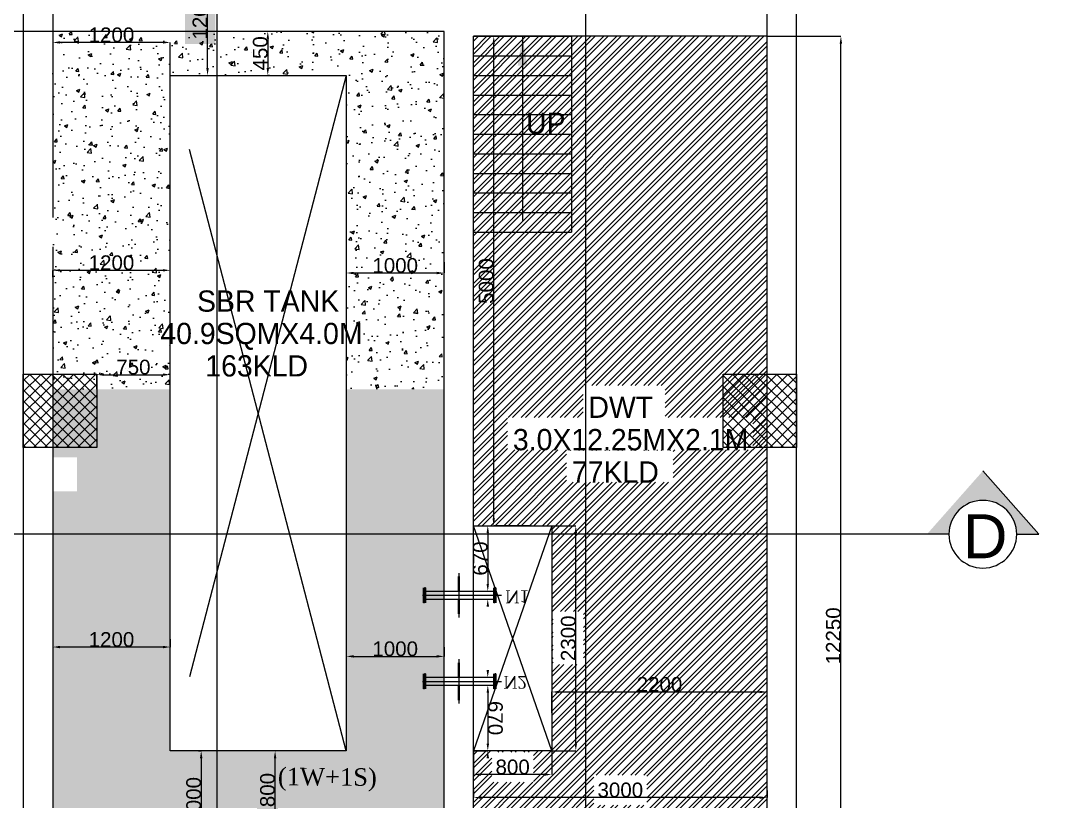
# Model space of a CAD drawing. Header units: millimetres. Extents: x -586673698 to -573385747, y -389867798 to -389752240.
# Drawn here: x -586668303 to -586657584, y -389773343 to -389765375 of the extents above; entities that cross this region are included whole.
import ezdxf

# ---------------------------------------------------------------- set-up
doc = ezdxf.new("R2010")
doc.units = ezdxf.units.MM
doc.header["$LTSCALE"] = 100
doc.linetypes.add('DASHED', pattern=[19.05, 12.7, -6.35])
doc.linetypes.add('HIDDEN2', pattern=[0.1875, 0.125, -0.0625])
for name, color, linetype in [('0-text', 241, 'Continuous'), ('AH_colums', 3, 'Continuous'), ('DT-PL-SHAFT', 230, 'Continuous'), ('DT-PL-Text', 181, 'Continuous'), ('PLATFORM', 230, 'Continuous'), ('PS_DIM', 9, 'Continuous'), ('STP', 171, 'Continuous')]:
    doc.layers.add(name, color=color, linetype=linetype)
for name, color, linetype, lineweight in [('A-CUT OUT', 251, 'HIDDEN2', 15), ('columns11', 1, 'Continuous', 20), ('PL-DOMESTIC WATER TANK', 171, 'Continuous', 0)]:
    doc.layers.add(name, color=color, linetype=linetype, lineweight=lineweight)
doc.styles.add('3', font='times.ttf')
doc.styles.add('Arial', font='arial.ttf')
doc.styles.add('ROMANTIC', font='romantic.ttf')
doc.styles.add('VP-A', font='arial.ttf')
doc.dimstyles.new('V Mts', dxfattribs={"dimtxt": 150, "dimasz": 75, "dimexe": 0.1, "dimexo": 0, "dimgap": 0.01, "dimtad": 1, "dimdec": 0, "dimzin": 3, "dimdsep": 46, "dimtxsty": 'Arial', "dimsah": 1, "dimcen": 0.09375, "dimdle": 0.01, "dimclrd": 8, "dimclre": 8, "dimclrt": 256, "dimadec": 0, "dimazin": 0, "dimtfac": 0.7, "dimtdec": 3, "dimtofl": 0, "dimtmove": 2, "dimatfit": 3, "dimfxl": 0, "dimfrac": 1, "dimtolj": 1, "dimtzin": 0, "dimarcsym": 0})
pattern_1 = [(50, (-585601457.7, -389666391.28), (358.63009, -31.37607), [37.5, -412.5]), (355, (-585601457.7, -389666391.28), (-69.37567, 376.09607), [30, -330]), (100.451444, (-585601427.82, -389666393.9), (289.25442, 344.72), [31.8701, -350.57106]), (46.1842, (-585601457.7, -389666291.3), (533.62067, -82.75964), [56.25, -618.75]), (96.635635, (-585601413.24, -389666298.2), (467.33097, 487.0593), [47.80517, -525.85688]), (351.184164, (-585601457.7, -389666291.3), (467.33097, 487.0593), [45, -495]), (21, (-585601407.7, -389666316.28), (298.45353, -201.309445), [37.5, -412.5]), (326, (-585601407.7, -389666316.28), (121.65767, 362.57502), [30, -330]), (71.451445, (-585601382.84, -389666333.05), (420.11119, 161.26558), [31.8701, -350.57106]), (37.5, (-585601457.71, -389666391.28), (6.079928, 166.446927), [0, -326, 0, -335, 0, -331.25]), (7.5, (-585601457.71, -389666391.28), (131.53477, 197.205856), [0, -191, 0, -318.5, 0, -126.25]), (327.5, (-585601569.21, -389666391.28), (266.911218, -11.277436), [0, -125, 0, -390, 0, -517.5]), (317.5, (-585601619.2, -389666391.28), (291.593085, 50.05249), [0, -162.5, 0, -259, 0, -367.5])]

# ---------------------------------------------------------------- blocks, each defined once
blk = doc.blocks.new('SECT LINE')
at = {"layer": 'STP', "lineweight": 0}
blk.add_hatch(color=7, dxfattribs=at).paths.add_polyline_path([(571, 0), (346, 0, 1), (-346, 0), (-572, 0), (0, 646)])
at = {"layer": 'STP', "color": 7, "lineweight": 0}
for p, q in [((-572, 0), (0, 646)), ((-346, 0), (-572, 0)), ((-346, 0), (-572, 0)), ((346, 0), (1202, 0))]:
    blk.add_line(p, q, dxfattribs=at)
blk.add_circle((0, 0), 346, dxfattribs=at)
blk.add_circle((0, 0), 346, dxfattribs=at)
blk = doc.blocks.new('*D836')
at = {"layer": 'Defpoints', "color": 0, "ltscale": 5, "transparency": 16777216}
for p in [(-586663679, -389773235, 3), (-586660679, -389773235, 3), (-586663679, -389773308)]:
    blk.add_point(p, dxfattribs=at)
at = {"layer": 'DT-PL-SHAFT', "color": 8, "lineweight": -2, "ltscale": 5, "transparency": 16777216}
for p, q in [((-586663679, -389773235), (-586663679, -389773308)), ((-586660679, -389773235), (-586660679, -389773308)), ((-586660754, -389773308), (-586663604, -389773308))]:
    blk.add_line(p, q, dxfattribs=at)
at = {"layer": 'DT-PL-SHAFT', "color": 8, "ltscale": 5, "transparency": 16777216}
for points in [[(-586663604, -389773296), (-586663604, -389773321), (-586663679, -389773308)], [(-586660754, -389773296), (-586660754, -389773321), (-586660679, -389773308)]]:
    blk.add_solid(points, dxfattribs=at)
at = {"layer": 'DT-PL-SHAFT', "lineweight": 13, "ltscale": 5, "transparency": 16777216, "insert": (-586662179, -389773231), "char_height": 150, "attachment_point": 5, "rotation": 0, "style": 'Arial'}
blk.add_mtext('\\A1;3000', dxfattribs=at)
blk = doc.blocks.new('*D837')
at = {"layer": 'Defpoints', "color": 0, "ltscale": 5, "transparency": 16777216}
for p in [(-586660679, -389765531, 3), (-586659925, -389765531), (-586660679, -389777781, -6)]:
    blk.add_point(p, dxfattribs=at)
at = {"layer": 'DT-PL-SHAFT', "color": 8, "lineweight": -2, "ltscale": 5, "transparency": 16777216}
for p, q in [((-586660679, -389765531), (-586659925, -389765531)), ((-586659925, -389777706), (-586659925, -389765606)), ((-586660679, -389777781), (-586659925, -389777781))]:
    blk.add_line(p, q, dxfattribs=at)
at = {"layer": 'DT-PL-SHAFT', "color": 8, "ltscale": 5, "transparency": 16777216}
for points in [[(-586659938, -389765606), (-586659913, -389765606), (-586659925, -389765531)], [(-586659938, -389777706), (-586659913, -389777706), (-586659925, -389777781)]]:
    blk.add_solid(points, dxfattribs=at)
at = {"layer": 'DT-PL-SHAFT', "lineweight": 13, "ltscale": 5, "transparency": 16777216, "insert": (-586660002, -389771656), "char_height": 150, "attachment_point": 5, "rotation": 90, "style": 'Arial'}
blk.add_mtext('\\A1;12250', dxfattribs=at)
blk = doc.blocks.new('*D838')
at = {"layer": 'Defpoints', "color": 0, "ltscale": 5, "transparency": 16777216}
for p in [(-586668694, -389765481), (-586667978, -389765481, -6), (-586667978, -389773831, -6)]:
    blk.add_point(p, dxfattribs=at)
at = {"layer": 'DT-PL-SHAFT', "color": 8, "lineweight": -2, "ltscale": 5, "transparency": 16777216}
for p, q in [((-586667978, -389765481), (-586668694, -389765481)), ((-586668694, -389773756), (-586668694, -389765556)), ((-586667978, -389773831), (-586668694, -389773831))]:
    blk.add_line(p, q, dxfattribs=at)
at = {"layer": 'DT-PL-SHAFT', "color": 8, "ltscale": 5, "transparency": 16777216}
for points in [[(-586668706, -389765556), (-586668681, -389765556), (-586668694, -389765481)], [(-586668706, -389773756), (-586668681, -389773756), (-586668694, -389773831)]]:
    blk.add_solid(points, dxfattribs=at)
at = {"layer": 'DT-PL-SHAFT', "lineweight": 13, "ltscale": 5, "transparency": 16777216, "insert": (-586668770, -389769656), "char_height": 150, "attachment_point": 5, "rotation": 90, "style": 'Arial'}
blk.add_mtext('\\A1;8350', dxfattribs=at)
blk = doc.blocks.new('*D850')
at = {"layer": 'Defpoints', "color": 0, "ltscale": 5, "transparency": 16777216}
for p in [(-586669120, -389761481), (-586667978, -389761481, 3), (-586667978, -389793031, 3)]:
    blk.add_point(p, dxfattribs=at)
at = {"layer": 'DT-PL-SHAFT', "color": 8, "lineweight": -2, "ltscale": 5, "transparency": 16777216}
for p, q in [((-586667978, -389761481), (-586669120, -389761481)), ((-586669120, -389792956), (-586669120, -389761556)), ((-586667978, -389793031), (-586669120, -389793031))]:
    blk.add_line(p, q, dxfattribs=at)
at = {"layer": 'DT-PL-SHAFT', "color": 8, "ltscale": 5, "transparency": 16777216}
for points in [[(-586669132, -389761556), (-586669107, -389761556), (-586669120, -389761481)], [(-586669132, -389792956), (-586669107, -389792956), (-586669120, -389793031)]]:
    blk.add_solid(points, dxfattribs=at)
at = {"layer": 'DT-PL-SHAFT', "lineweight": 13, "ltscale": 5, "transparency": 16777216, "insert": (-586669196, -389777256), "char_height": 150, "attachment_point": 5, "rotation": 90, "style": 'Arial'}
blk.add_mtext('\\A1;31551', dxfattribs=at)
blk = doc.blocks.new('*D851')
at = {"layer": 'Defpoints', "color": 0, "ltscale": 5, "transparency": 16777216}
for p in [(-586663679, -389772831), (-586662879, -389772831), (-586663679, -389773073)]:
    blk.add_point(p, dxfattribs=at)
at = {"layer": 'DT-PL-SHAFT', "color": 8, "lineweight": -2, "ltscale": 5, "transparency": 16777216}
for p, q in [((-586663679, -389772831), (-586663679, -389773073)), ((-586662879, -389772831), (-586662879, -389773073)), ((-586662954, -389773073), (-586663604, -389773073))]:
    blk.add_line(p, q, dxfattribs=at)
at = {"layer": 'DT-PL-SHAFT', "color": 8, "ltscale": 5, "transparency": 16777216}
for points in [[(-586663604, -389773060), (-586663604, -389773085), (-586663679, -389773073)], [(-586662954, -389773060), (-586662954, -389773085), (-586662879, -389773073)]]:
    blk.add_solid(points, dxfattribs=at)
at = {"layer": 'DT-PL-SHAFT', "lineweight": 13, "ltscale": 5, "transparency": 16777216, "insert": (-586663279, -389772996), "char_height": 150, "attachment_point": 5, "style": 'Arial'}
blk.add_mtext('\\A1;800', dxfattribs=at)
blk = doc.blocks.new('*D852')
at = {"layer": 'Defpoints', "color": 0, "ltscale": 5, "transparency": 16777216}
for p in [(-586662879, -389770531), (-586662634, -389770531), (-586662879, -389772831)]:
    blk.add_point(p, dxfattribs=at)
at = {"layer": 'DT-PL-SHAFT', "color": 8, "lineweight": -2, "ltscale": 5, "transparency": 16777216}
for p, q in [((-586662879, -389770531), (-586662634, -389770531)), ((-586662634, -389772756), (-586662634, -389770606)), ((-586662879, -389772831), (-586662634, -389772831))]:
    blk.add_line(p, q, dxfattribs=at)
at = {"layer": 'DT-PL-SHAFT', "color": 8, "ltscale": 5, "transparency": 16777216}
for points in [[(-586662646, -389770606), (-586662621, -389770606), (-586662634, -389770531)], [(-586662646, -389772756), (-586662621, -389772756), (-586662634, -389772831)]]:
    blk.add_solid(points, dxfattribs=at)
at = {"layer": 'DT-PL-SHAFT', "lineweight": 13, "ltscale": 5, "transparency": 16777216, "insert": (-586662710, -389771681), "char_height": 150, "attachment_point": 5, "rotation": 90, "style": 'Arial'}
blk.add_mtext('\\A1;2300', dxfattribs=at)
blk = doc.blocks.new('*D777')
at = {"layer": 'Defpoints', "color": 0, "ltscale": 5, "transparency": 16777216}
for p in [(-586666451, -389764731, 3), (-586666396, -389764731), (-586666451, -389765931)]:
    blk.add_point(p, dxfattribs=at)
at = {"layer": 'DT-PL-SHAFT', "color": 8, "lineweight": -2, "ltscale": 5, "transparency": 16777216}
for p, q in [((-586666451, -389764731), (-586666396, -389764731)), ((-586666396, -389765856), (-586666396, -389764806)), ((-586666451, -389765931), (-586666396, -389765931))]:
    blk.add_line(p, q, dxfattribs=at)
at = {"layer": 'DT-PL-SHAFT', "color": 8, "ltscale": 5, "transparency": 16777216}
for points in [[(-586666409, -389764806), (-586666384, -389764806), (-586666396, -389764731)], [(-586666409, -389765856), (-586666384, -389765856), (-586666396, -389765931)]]:
    blk.add_solid(points, dxfattribs=at)
at = {"layer": 'DT-PL-SHAFT', "lineweight": 13, "ltscale": 5, "transparency": 16777216, "insert": (-586666473, -389765331), "char_height": 150, "attachment_point": 5, "rotation": 90, "style": 'Arial'}
blk.add_mtext('\\A1;1201', dxfattribs=at)
blk = doc.blocks.new('*D778')
at = {"layer": 'Defpoints', "color": 0, "ltscale": 5, "transparency": 16777216}
for p in [(-586667978, -389767922), (-586667978, -389767993, 3), (-586666778, -389767993)]:
    blk.add_point(p, dxfattribs=at)
at = {"layer": 'DT-PL-SHAFT', "color": 8, "lineweight": -2, "ltscale": 5, "transparency": 16777216}
for p, q in [((-586667978, -389767993), (-586667978, -389767922)), ((-586666853, -389767922), (-586667903, -389767922)), ((-586666778, -389767993), (-586666778, -389767922))]:
    blk.add_line(p, q, dxfattribs=at)
at = {"layer": 'DT-PL-SHAFT', "color": 8, "ltscale": 5, "transparency": 16777216}
for points in [[(-586667903, -389767909), (-586667903, -389767934), (-586667978, -389767922)], [(-586666853, -389767909), (-586666853, -389767934), (-586666778, -389767922)]]:
    blk.add_solid(points, dxfattribs=at)
at = {"layer": 'DT-PL-SHAFT', "lineweight": 13, "ltscale": 5, "transparency": 16777216, "insert": (-586667378, -389767845), "char_height": 150, "attachment_point": 5, "style": 'Arial'}
blk.add_mtext('\\A1;1200', dxfattribs=at)
blk = doc.blocks.new('*D779')
at = {"layer": 'Defpoints', "color": 0, "ltscale": 5, "transparency": 16777216}
for p in [(-586667978, -389771691, 3), (-586666778, -389771691), (-586667978, -389771770)]:
    blk.add_point(p, dxfattribs=at)
at = {"layer": 'DT-PL-SHAFT', "color": 8, "lineweight": -2, "ltscale": 5, "transparency": 16777216}
for p, q in [((-586667978, -389771691), (-586667978, -389771770)), ((-586666778, -389771691), (-586666778, -389771770)), ((-586666853, -389771770), (-586667903, -389771770))]:
    blk.add_line(p, q, dxfattribs=at)
at = {"layer": 'DT-PL-SHAFT', "color": 8, "ltscale": 5, "transparency": 16777216}
for points in [[(-586667903, -389771758), (-586667903, -389771783), (-586667978, -389771770)], [(-586666853, -389771758), (-586666853, -389771783), (-586666778, -389771770)]]:
    blk.add_solid(points, dxfattribs=at)
at = {"layer": 'DT-PL-SHAFT', "lineweight": 13, "ltscale": 5, "transparency": 16777216, "insert": (-586667378, -389771694), "char_height": 150, "attachment_point": 5, "style": 'Arial'}
blk.add_mtext('\\A1;1200', dxfattribs=at)
blk = doc.blocks.new('*D780')
at = {"layer": 'Defpoints', "color": 0, "ltscale": 5, "transparency": 16777216}
for p in [(-586664979, -389771770), (-586663979, -389771770, 3), (-586663979, -389771866)]:
    blk.add_point(p, dxfattribs=at)
at = {"layer": 'DT-PL-SHAFT', "color": 8, "lineweight": -2, "ltscale": 5, "transparency": 16777216}
for p, q in [((-586664979, -389771770), (-586664979, -389771866)), ((-586664904, -389771866), (-586664054, -389771866)), ((-586663979, -389771770), (-586663979, -389771866))]:
    blk.add_line(p, q, dxfattribs=at)
at = {"layer": 'DT-PL-SHAFT', "color": 8, "ltscale": 5, "transparency": 16777216}
for points in [[(-586664904, -389771853), (-586664904, -389771878), (-586664979, -389771866)], [(-586664054, -389771853), (-586664054, -389771878), (-586663979, -389771866)]]:
    blk.add_solid(points, dxfattribs=at)
at = {"layer": 'DT-PL-SHAFT', "lineweight": 13, "ltscale": 5, "transparency": 16777216, "insert": (-586664479, -389771789), "char_height": 150, "attachment_point": 5, "style": 'Arial'}
blk.add_mtext('\\A1;1000', dxfattribs=at)
blk = doc.blocks.new('*D781')
at = {"layer": 'Defpoints', "color": 0, "ltscale": 5, "transparency": 16777216}
for p in [(-586664979, -389767838), (-586663979, -389767838, 3), (-586663979, -389767949)]:
    blk.add_point(p, dxfattribs=at)
at = {"layer": 'DT-PL-SHAFT', "color": 8, "lineweight": -2, "ltscale": 5, "transparency": 16777216}
for p, q in [((-586664979, -389767838), (-586664979, -389767949)), ((-586663979, -389767838), (-586663979, -389767949)), ((-586664904, -389767949), (-586664054, -389767949))]:
    blk.add_line(p, q, dxfattribs=at)
at = {"layer": 'DT-PL-SHAFT', "color": 8, "ltscale": 5, "transparency": 16777216}
for points in [[(-586664904, -389767937), (-586664904, -389767962), (-586664979, -389767949)], [(-586664054, -389767937), (-586664054, -389767962), (-586663979, -389767949)]]:
    blk.add_solid(points, dxfattribs=at)
at = {"layer": 'DT-PL-SHAFT', "lineweight": 13, "ltscale": 5, "transparency": 16777216, "insert": (-586664479, -389767873), "char_height": 150, "attachment_point": 5, "style": 'Arial'}
blk.add_mtext('\\A1;1000', dxfattribs=at)
blk = doc.blocks.new('*D783')
at = {"layer": 'Defpoints', "color": 0, "ltscale": 5, "transparency": 16777216}
for p in [(-586667978, -389765481, -15), (-586667978, -389765594), (-586666778, -389765931, -9)]:
    blk.add_point(p, dxfattribs=at)
at = {"layer": 'DT-PL-SHAFT', "color": 8, "lineweight": -2, "ltscale": 5, "transparency": 16777216}
for p, q in [((-586667978, -389765481), (-586667978, -389765594)), ((-586666853, -389765594), (-586667903, -389765594)), ((-586666778, -389765931), (-586666778, -389765593))]:
    blk.add_line(p, q, dxfattribs=at)
at = {"layer": 'DT-PL-SHAFT', "color": 8, "ltscale": 5, "transparency": 16777216}
for points in [[(-586667903, -389765581), (-586667903, -389765606), (-586667978, -389765594)], [(-586666853, -389765581), (-586666853, -389765606), (-586666778, -389765594)]]:
    blk.add_solid(points, dxfattribs=at)
at = {"layer": 'DT-PL-SHAFT', "lineweight": 13, "ltscale": 5, "transparency": 16777216, "insert": (-586667378, -389765517), "char_height": 150, "attachment_point": 5, "style": 'Arial'}
blk.add_mtext('\\A1;1200', dxfattribs=at)
blk = doc.blocks.new('*D785')
at = {"layer": 'Defpoints', "color": 0, "ltscale": 5, "transparency": 16777216}
for p in [(-586665762, -389765481, -15), (-586665781, -389765930), (-586665762, -389765930, -9)]:
    blk.add_point(p, dxfattribs=at)
at = {"layer": 'DT-PL-SHAFT', "color": 8, "lineweight": -2, "ltscale": 5, "transparency": 16777216}
for p, q in [((-586665762, -389765481), (-586665781, -389765481)), ((-586665781, -389765556), (-586665781, -389765855)), ((-586665762, -389765930), (-586665781, -389765930))]:
    blk.add_line(p, q, dxfattribs=at)
at = {"layer": 'DT-PL-SHAFT', "color": 8, "ltscale": 5, "transparency": 16777216}
for points in [[(-586665793, -389765556), (-586665768, -389765556), (-586665781, -389765481)], [(-586665793, -389765855), (-586665768, -389765855), (-586665781, -389765930)]]:
    blk.add_solid(points, dxfattribs=at)
at = {"layer": 'DT-PL-SHAFT', "lineweight": 13, "ltscale": 5, "transparency": 16777216, "insert": (-586665857, -389765705), "char_height": 150, "attachment_point": 5, "rotation": 90, "style": 'Arial'}
blk.add_mtext('\\A1;450', dxfattribs=at)
blk = doc.blocks.new('*D787')
at = {"layer": 'Defpoints', "color": 0, "ltscale": 5, "transparency": 16777216}
for p in [(-586666488, -389772831, -9), (-586666488, -389773831, -9), (-586666461, -389773831)]:
    blk.add_point(p, dxfattribs=at)
at = {"layer": 'DT-PL-SHAFT', "color": 8, "lineweight": -2, "ltscale": 5, "transparency": 16777216}
for p, q in [((-586666488, -389772831), (-586666461, -389772831)), ((-586666461, -389772906), (-586666461, -389773756)), ((-586666488, -389773831), (-586666461, -389773831))]:
    blk.add_line(p, q, dxfattribs=at)
at = {"layer": 'DT-PL-SHAFT', "color": 8, "ltscale": 5, "transparency": 16777216}
for points in [[(-586666474, -389772906), (-586666449, -389772906), (-586666461, -389772831)], [(-586666474, -389773756), (-586666449, -389773756), (-586666461, -389773831)]]:
    blk.add_solid(points, dxfattribs=at)
at = {"layer": 'DT-PL-SHAFT', "lineweight": 13, "ltscale": 5, "transparency": 16777216, "insert": (-586666538, -389773331), "char_height": 150, "attachment_point": 5, "rotation": 90, "style": 'Arial'}
blk.add_mtext('\\A1;1000', dxfattribs=at)
blk = doc.blocks.new('*D793')
at = {"layer": 'Defpoints', "color": 0, "ltscale": 5, "transparency": 16777216}
for p in [(-586663679, -389770531, -6), (-586663679, -389771201, -6), (-586663533, -389771201)]:
    blk.add_point(p, dxfattribs=at)
at = {"layer": 'DT-PL-SHAFT', "color": 8, "lineweight": -2, "ltscale": 5, "transparency": 16777216}
for p, q in [((-586663679, -389770531), (-586663533, -389770531)), ((-586663533, -389770606), (-586663533, -389771126)), ((-586663679, -389771201), (-586663533, -389771201))]:
    blk.add_line(p, q, dxfattribs=at)
at = {"layer": 'DT-PL-SHAFT', "color": 8, "ltscale": 5, "transparency": 16777216}
for points in [[(-586663546, -389770606), (-586663521, -389770606), (-586663533, -389770531)], [(-586663546, -389771126), (-586663521, -389771126), (-586663533, -389771201)]]:
    blk.add_solid(points, dxfattribs=at)
at = {"layer": 'DT-PL-SHAFT', "lineweight": 13, "ltscale": 5, "transparency": 16777216, "insert": (-586663610, -389770866), "char_height": 150, "attachment_point": 5, "rotation": 90, "style": 'Arial'}
blk.add_mtext('\\A1;670', dxfattribs=at)
blk = doc.blocks.new('*D794')
at = {"layer": 'Defpoints', "color": 0, "ltscale": 5, "transparency": 16777216}
for p in [(-586663472, -389765531), (-586663091, -389765531, -6), (-586663091, -389770531, -6)]:
    blk.add_point(p, dxfattribs=at)
at = {"layer": 'DT-PL-SHAFT', "color": 8, "lineweight": -2, "ltscale": 5, "transparency": 16777216}
for p, q in [((-586663091, -389765531), (-586663472, -389765531)), ((-586663472, -389770456), (-586663472, -389765606)), ((-586663091, -389770531), (-586663472, -389770531))]:
    blk.add_line(p, q, dxfattribs=at)
at = {"layer": 'DT-PL-SHAFT', "color": 8, "ltscale": 5, "transparency": 16777216}
for points in [[(-586663485, -389765606), (-586663460, -389765606), (-586663472, -389765531)], [(-586663485, -389770456), (-586663460, -389770456), (-586663472, -389770531)]]:
    blk.add_solid(points, dxfattribs=at)
at = {"layer": 'DT-PL-SHAFT', "lineweight": 13, "ltscale": 5, "transparency": 16777216, "insert": (-586663549, -389768031), "char_height": 150, "attachment_point": 5, "rotation": 90, "style": 'Arial'}
blk.add_mtext('\\A1;5000', dxfattribs=at)
blk = doc.blocks.new('*D795')
at = {"layer": 'Defpoints', "color": 0, "ltscale": 5, "transparency": 16777216}
for p in [(-586660679, -389772229), (-586662879, -389772443, -6), (-586660679, -389772443, -6)]:
    blk.add_point(p, dxfattribs=at)
at = {"layer": 'DT-PL-SHAFT', "color": 8, "lineweight": -2, "ltscale": 5, "transparency": 16777216}
for p, q in [((-586662879, -389772443), (-586662879, -389772229)), ((-586662804, -389772229), (-586660754, -389772229)), ((-586660679, -389772443), (-586660679, -389772229))]:
    blk.add_line(p, q, dxfattribs=at)
at = {"layer": 'DT-PL-SHAFT', "color": 8, "ltscale": 5, "transparency": 16777216}
for points in [[(-586662804, -389772217), (-586662804, -389772242), (-586662879, -389772229)], [(-586660754, -389772217), (-586660754, -389772242), (-586660679, -389772229)]]:
    blk.add_solid(points, dxfattribs=at)
at = {"layer": 'DT-PL-SHAFT', "lineweight": 13, "ltscale": 5, "transparency": 16777216, "insert": (-586661779, -389772153), "char_height": 150, "attachment_point": 5, "style": 'Arial'}
blk.add_mtext('\\A1;2200', dxfattribs=at)
blk = doc.blocks.new('*D796')
at = {"layer": 'Defpoints', "color": 0, "ltscale": 5, "transparency": 16777216}
for p in [(-586663679, -389772161, 13), (-586663679, -389772831, 7), (-586663533, -389772831)]:
    blk.add_point(p, dxfattribs=at)
at = {"layer": 'DT-PL-SHAFT', "color": 8, "lineweight": -2, "ltscale": 5, "transparency": 16777216}
for p, q in [((-586663679, -389772161), (-586663533, -389772161)), ((-586663533, -389772236), (-586663533, -389772756)), ((-586663679, -389772831), (-586663533, -389772831))]:
    blk.add_line(p, q, dxfattribs=at)
at = {"layer": 'DT-PL-SHAFT', "color": 8, "ltscale": 5, "transparency": 16777216}
for points in [[(-586663520, -389772236), (-586663545, -389772236), (-586663533, -389772161)], [(-586663520, -389772756), (-586663545, -389772756), (-586663533, -389772831)]]:
    blk.add_solid(points, dxfattribs=at)
at = {"layer": 'DT-PL-SHAFT', "lineweight": 13, "ltscale": 5, "transparency": 16777216, "insert": (-586663456, -389772496), "char_height": 150, "attachment_point": 5, "rotation": 270.0002, "style": 'Arial'}
blk.add_mtext('\\A1;670', dxfattribs=at)
blk = doc.blocks.new('*D731')
at = {"layer": 'Defpoints', "color": 0, "ltscale": 5, "transparency": 16777216}
for p in [(-895263, -65281, -6), (-895118, -65281), (-895263, -66081, -6)]:
    blk.add_point(p, dxfattribs=at)
at = {"layer": 'DT-PL-SHAFT', "color": 8, "lineweight": -2, "ltscale": 5, "transparency": 16777216}
for p, q in [((-895263, -65281), (-895117, -65281)), ((-895118, -66006), (-895118, -65356)), ((-895263, -66081), (-895117, -66081))]:
    blk.add_line(p, q, dxfattribs=at)
at = {"layer": 'DT-PL-SHAFT', "color": 8, "ltscale": 5, "transparency": 16777216}
for points in [[(-895130, -65356), (-895105, -65356), (-895118, -65281)], [(-895130, -66006), (-895105, -66006), (-895118, -66081)]]:
    blk.add_solid(points, dxfattribs=at)
at = {"layer": 'DT-PL-SHAFT', "ltscale": 5, "transparency": 16777216, "insert": (-895194, -65681), "char_height": 150, "attachment_point": 5, "rotation": 90, "style": 'Arial'}
blk.add_mtext('\\A1;800', dxfattribs=at)
blk = doc.blocks.new('*D736')
at = {"layer": 'Defpoints', "color": 0, "ltscale": 5, "transparency": 16777216}
for p in [(-895264, -63701, -12), (-895118, -63701), (-895264, -64531, -6)]:
    blk.add_point(p, dxfattribs=at)
at = {"layer": 'DT-PL-SHAFT', "color": 8, "lineweight": -2, "ltscale": 5, "transparency": 16777216}
for p, q in [((-895264, -63701), (-895117, -63701)), ((-895118, -64456), (-895118, -63776)), ((-895264, -64531), (-895117, -64531))]:
    blk.add_line(p, q, dxfattribs=at)
at = {"layer": 'DT-PL-SHAFT', "color": 8, "ltscale": 5, "transparency": 16777216}
for points in [[(-895130, -63776), (-895105, -63776), (-895118, -63701)], [(-895130, -64456), (-895105, -64456), (-895118, -64531)]]:
    blk.add_solid(points, dxfattribs=at)
at = {"layer": 'DT-PL-SHAFT', "ltscale": 5, "transparency": 16777216, "insert": (-895194, -64116), "char_height": 150, "attachment_point": 5, "rotation": 90, "style": 'Arial'}
blk.add_mtext('\\A1;830', dxfattribs=at)
blk = doc.blocks.new('*D797')
at = {"layer": 'Defpoints', "color": 0, "ltscale": 5, "transparency": 16777216}
for p in [(-586666778, -389768988), (-586667529, -389769137, 3), (-586666778, -389769137, 7)]:
    blk.add_point(p, dxfattribs=at)
at = {"layer": 'DT-PL-SHAFT', "color": 8, "lineweight": -2, "ltscale": 5, "transparency": 16777216}
for p, q in [((-586667529, -389769137), (-586667529, -389768988)), ((-586667454, -389768988), (-586666853, -389768988)), ((-586666778, -389769137), (-586666778, -389768988))]:
    blk.add_line(p, q, dxfattribs=at)
at = {"layer": 'DT-PL-SHAFT', "color": 8, "ltscale": 5, "transparency": 16777216}
for points in [[(-586667454, -389768975), (-586667454, -389769000), (-586667529, -389768988)], [(-586666853, -389768975), (-586666853, -389769000), (-586666778, -389768988)]]:
    blk.add_solid(points, dxfattribs=at)
at = {"layer": 'DT-PL-SHAFT', "lineweight": 13, "ltscale": 5, "transparency": 16777216, "insert": (-586667154, -389768911), "char_height": 150, "attachment_point": 5, "style": 'Arial'}
blk.add_mtext('\\A1;750', dxfattribs=at)
blk = doc.blocks.new('*D798')
at = {"layer": 'Defpoints', "color": 0, "ltscale": 5, "transparency": 16777216}
for p in [(-586665706, -389772831, 7), (-586665706, -389772831), (-586665706, -389773631, 1)]:
    blk.add_point(p, dxfattribs=at)
at = {"layer": 'DT-PL-SHAFT', "color": 8, "lineweight": -2, "ltscale": 5, "transparency": 16777216}
for p, q in [((-586665706, -389772831), (-586665706, -389772831)), ((-586665706, -389773556), (-586665706, -389772906)), ((-586665706, -389773631), (-586665706, -389773631))]:
    blk.add_line(p, q, dxfattribs=at)
at = {"layer": 'DT-PL-SHAFT', "color": 8, "ltscale": 5, "transparency": 16777216}
for points in [[(-586665719, -389772906), (-586665694, -389772906), (-586665706, -389772831)], [(-586665719, -389773556), (-586665694, -389773556), (-586665706, -389773631)]]:
    blk.add_solid(points, dxfattribs=at)
at = {"layer": 'DT-PL-SHAFT', "lineweight": 13, "ltscale": 5, "transparency": 16777216, "insert": (-586665783, -389773231), "char_height": 150, "attachment_point": 5, "rotation": 90, "style": 'Arial'}
blk.add_mtext('\\A1;800', dxfattribs=at)
blk = doc.blocks.new('DFFFF')
at = {"layer": 'AH_colums', "color": 1, "elevation": -2}
for points in [[(-1008099, -61246), (-1008849, -61246), (-1008849, -60496), (-1008099, -60496)], [(-1000949, -61246), (-1001699, -61246), (-1001699, -60496), (-1000949, -60496)]]:
    blk.add_lwpolyline(points, close=True, dxfattribs=at)
at = {"layer": 'columns11', "linetype": 'Continuous'}
for p, q in [((-1008849, -60565), (-1008780, -60496)), ((-1008849, -60677), (-1008668, -60496)), ((-1008849, -60789), (-1008556, -60496)), ((-1008849, -60901), (-1008443, -60496)), ((-1008849, -61014), (-1008331, -60496)), ((-1008849, -61126), (-1008219, -60496)), ((-1008849, -61238), (-1008107, -60496)), ((-1008148, -61246), (-1008849, -60546)), ((-1008099, -61184), (-1008786, -60496)), ((-1008099, -61072), (-1008674, -60496)), ((-1008099, -60959), (-1008562, -60496)), ((-1008099, -60847), (-1008449, -60496)), ((-1008099, -60735), (-1008337, -60496)), ((-1008099, -60623), (-1008225, -60496)), ((-1008099, -60510), (-1008113, -60496)), ((-1001699, -60599), (-1001596, -60496)), ((-1001699, -60711), (-1001483, -60496)), ((-1001699, -60824), (-1001371, -60496)), ((-1001699, -60936), (-1001259, -60496)), ((-1001699, -61048), (-1001147, -60496)), ((-1001699, -61160), (-1001034, -60496)), ((-1000964, -61246), (-1001699, -60512)), ((-1001672, -61246), (-1000949, -60523)), ((-1000949, -61149), (-1001602, -60496)), ((-1000949, -61037), (-1001490, -60496)), ((-1000949, -60925), (-1001378, -60496)), ((-1000949, -60813), (-1001265, -60496)), ((-1000949, -60700), (-1001153, -60496)), ((-1000949, -60588), (-1001041, -60496)), ((-1008261, -61246), (-1008849, -60658)), ((-1008744, -61246), (-1008099, -60600)), ((-1001077, -61246), (-1001699, -60624)), ((-1001560, -61246), (-1000949, -60635)), ((-1008373, -61246), (-1008849, -60771)), ((-1008632, -61246), (-1008099, -60713)), ((-1001189, -61246), (-1001699, -60736)), ((-1001448, -61246), (-1000949, -60747)), ((-1008520, -61246), (-1008099, -60825)), ((-1001301, -61246), (-1001699, -60849)), ((-1001335, -61246), (-1000949, -60859)), ((-1008485, -61246), (-1008849, -60883)), ((-1008408, -61246), (-1008099, -60937)), ((-1001413, -61246), (-1001699, -60961)), ((-1001223, -61246), (-1000949, -60972)), ((-1008597, -61246), (-1008849, -60995)), ((-1008295, -61246), (-1008099, -61049)), ((-1001526, -61246), (-1001699, -61073)), ((-1001111, -61246), (-1000949, -61084)), ((-1008710, -61246), (-1008849, -61107)), ((-1008183, -61246), (-1008099, -61162)), ((-1001638, -61246), (-1001699, -61185)), ((-1000998, -61246), (-1000949, -61196)), ((-1008822, -61246), (-1008849, -61220))]:
    blk.add_line(p, q, dxfattribs=at)
blk = doc.blocks.new('AFE')
at = {"layer": 'PS_DIM', "color": 30, "lineweight": 20, "true_color": 0xf8991e}
for p, q in [((-895418.1, -65050.6, -6), (-895408.1, -65050.6, -6)), ((-895418.1, -65050.6, -6), (-895418.1, -65200.8, -6)), ((-895413.1, -65467.1, -6), (-895413.1, -65014.4, -6)), ((-895408.1, -65050.6, -6), (-895408.1, -65200.8, -6)), ((-895418.1, -65280.8, -6), (-895418.1, -65430.9, -6)), ((-895408.1, -65280.8, -6), (-895408.1, -65430.9, -6)), ((-895418.1, -65430.9, -6), (-895408.1, -65430.9, -6)), ((-895413.1, -66347.1, -6), (-895413.1, -65894.4, -6)), ((-895418.1, -65930.6, -6), (-895408.1, -65930.6, -6)), ((-895418.1, -65930.6, -6), (-895418.1, -66080.8, -6)), ((-895408.1, -65930.6, -6), (-895408.1, -66080.8, -6)), ((-895418.1, -66160.8, -6), (-895418.1, -66310.9, -6)), ((-895408.1, -66160.8, -6), (-895408.1, -66310.9, -6)), ((-895418.1, -66310.9, -6), (-895408.1, -66310.9, -6))]:
    blk.add_line(p, q, dxfattribs=at)
at = {"layer": 'PS_DIM', "color": 8, "lineweight": 20}
for p, q in [((-895784.5, -65240.8, -6), (-894976.7, -65240.8, -6)), ((-895784.5, -66120.8, -6), (-894976.7, -66120.8, -6))]:
    blk.add_line(p, q, dxfattribs=at)
at = {"layer": 'PS_DIM', "color": 30, "lineweight": 20, "true_color": 0xf8991e, "elevation": -6}
for points in [[(-895754.4, -65317.4), (-895763.7, -65317.4), (-895763.7, -65164.2), (-895773, -65164.2), (-895773, -65317.4)], [(-895754.4, -65317.4), (-895754.4, -65164.2)], [(-895035.7, -65317.4), (-895045.1, -65317.4), (-895045.1, -65164.2), (-895054.4, -65164.2), (-895054.4, -65317.4)], [(-895035.7, -65317.4), (-895035.7, -65164.2)], [(-895754.4, -66197.4), (-895763.7, -66197.4), (-895763.7, -66044.2), (-895773, -66044.2), (-895773, -66197.4)], [(-895754.4, -66197.4), (-895754.4, -66044.2)], [(-895035.7, -66197.4), (-895045.1, -66197.4), (-895045.1, -66044.2), (-895054.4, -66044.2), (-895054.4, -66197.4)], [(-895035.7, -66197.4), (-895035.7, -66044.2)]]:
    blk.add_lwpolyline(points, dxfattribs=at)
for points in [[(-895754.4, -65280.8), (-895754.4, -65200.8), (-895054.4, -65200.8), (-895054.4, -65280.8)], [(-895754.4, -66160.8), (-895754.4, -66080.8), (-895054.4, -66080.8), (-895054.4, -66160.8)]]:
    blk.add_lwpolyline(points, close=True, dxfattribs=at)
at = {"layer": 'PS_DIM', "color": 30, "lineweight": 20, "true_color": 0xf8991e}
for centre, start, end in [((-895418.6, -65200.6, -6), 84.70078, 181.49163), ((-895408.4, -65200.6, -6), 358.50837, 86.98984), ((-895418.6, -65280.6, -6), 182.09469, 275.29922), ((-895408.4, -65280.6, -6), 273.01016, 357.90531), ((-895418.6, -66080.6, -6), 84.70078, 181.49163), ((-895408.4, -66080.6, -6), 358.50837, 86.98984), ((-895418.6, -66160.6, -6), 182.09469, 275.29922), ((-895408.4, -66160.6, -6), 273.01016, 357.90531)]:
    blk.add_arc(centre, 5.7, start, end, dxfattribs=at)
at = {"layer": 'DT-PL-Text', "color": 181, "lineweight": 20, "style": 'ROMANTIC'}
for s, p in [('N2', (-894958.5, -65297.5, 1.7)), ('N1', (-894938.9, -66170.8, 1.7))]:
    blk.add_text(s, height=131.18, rotation=359.98313, dxfattribs=at).set_placement(p)
at = {"layer": 'DT-PL-SHAFT', "color": 1, "ltscale": 5}
for p1, p2, distance, picture, middle in [((-895264.4, -64530.8, -6), (-895264.4, -63700.8, -12), -146.9, '*D736', (-895194.2, -64115.8)), ((-895263.1, -66080.8, -6), (-895263.1, -65280.8, -6), -145.6, '*D731', (-895194.1, -65680.8))]:
    dim = blk.add_aligned_dim(p1=p1, p2=p2, distance=distance, dimstyle='V Mts', dxfattribs=at)
    dim.commit()
    dim.dimension.update_dxf_attribs({"geometry": picture, "text_midpoint": middle})

msp = doc.modelspace()

# ---------------------------------------------------------------- hatches: boundary and pattern name
at = {"layer": 'DT-PL-SHAFT', "lineweight": 13, "ltscale": 5}
h = msp.add_hatch(dxfattribs=at)
h.set_pattern_fill('AR-CONC', color=8, scale=50)
h.set_pattern_definition(pattern_1)
h.paths.add_polyline_path([(-586662533, -389765180.6), (-586666298.3, -389765180.6), (-586666298.3, -389764730.6), (-586665328.6, -389764730.6), (-586665328.6, -389762731.6), (-586662533, -389762731.6)])
h.paths.add_polyline_path([(-586662828.6, -389762830.6), (-586662533, -389762830.6), (-586662533, -389762731.6), (-586665328.6, -389762731.6), (-586665328.6, -389761480.6), (-586662828.6, -389761480.6)])
h.paths.add_polyline_path([(-586660678.6, -389764730.9), (-586661128.6, -389764730.9), (-586661128.6, -389765180.6), (-586662533, -389765180.6), (-586662533, -389762830.6), (-586660678.6, -389762830.6)])
h.paths.add_polyline_path([(-586666298.3, -389765180.6), (-586667978.5, -389765180.6), (-586667978.5, -389764730.6), (-586666298.3, -389764730.6)])
h.paths.add_polyline_path([(-586663270.5, -389764542.5), (-586662729.4, -389764542.5), (-586662729.4, -389764851.6), (-586663270.5, -389764851.6)], flags=16)
h.paths.add_polyline_path([(-586665701.7, -389764747), (-586665701.7, -389765171.6), (-586666010.8, -389765171.6), (-586666010.8, -389764747)], flags=16)
h.paths.add_polyline_path([(-586664036.2, -389763200.1), (-586662786, -389763200.1), (-586662786, -389763530.7), (-586664036.2, -389763530.7)], flags=16)
h.paths.add_polyline_path([(-586664495.7, -389763530.1), (-586662149.4, -389763530.1), (-586662149.4, -389763861.7), (-586664495.7, -389763861.7)])
h.paths.add_polyline_path([(-586664979.4, -389763860.3), (-586661882.5, -389763860.3), (-586661882.5, -389764193.3), (-586664979.4, -389764193.3)])
h.paths.add_polyline_path([(-586662879.8, -389761703.7), (-586662879.8, -389762244.8), (-586663188.9, -389762244.8), (-586663188.9, -389761703.7)], flags=16)
h.paths.add_polyline_path([(-586664347.3, -389761971.6), (-586663806.1, -389761971.6), (-586663806.1, -389762280.7), (-586664347.3, -389762280.7)], flags=16)
h.paths.add_polyline_path([(-586661947.3, -389762634.1), (-586661406.1, -389762634.1), (-586661406.1, -389762943.2), (-586661947.3, -389762943.2)])
h.paths.add_polyline_path([(-586661087.5, -389763637), (-586661087.5, -389764178.2), (-586661396.6, -389764178.2), (-586661396.6, -389763637)], flags=16)
h.paths.add_polyline_path([(-586666317.1, -389765068.2), (-586666317.1, -389765609.4), (-586666626.2, -389765609.4), (-586666626.2, -389765068.2)])
h = msp.add_hatch(dxfattribs=at)
h.set_pattern_fill('AR-CONC', color=8, scale=50)
h.set_pattern_definition(pattern_1)
h.paths.add_polyline_path([(-586666778.5, -389769137.5), (-586667978.5, -389769137.5), (-586667978.5, -389765480.9), (-586667528.5, -389765480.9), (-586666298.3, -389765480.8), (-586666298.3, -389765930.3), (-586666778.7, -389765930.3), (-586666778.5, -389765931.3)])
h.paths.add_polyline_path([(-586663978.6, -389769137.5), (-586664978.6, -389769137.5), (-586664978.6, -389765930.3), (-586666298.3, -389765930.3), (-586666298.3, -389765480.6), (-586663978.6, -389765480.6)])
h.paths.add_polyline_path([(-586666317.1, -389765068.2), (-586666317.1, -389765609.4), (-586666626.2, -389765609.4), (-586666626.2, -389765068.2)], flags=9)
h.paths.add_polyline_path([(-586667655.4, -389767842.6), (-586667114.3, -389767842.6), (-586667114.3, -389768151.7), (-586667655.4, -389768151.7)], flags=24)
h.paths.add_polyline_path([(-586667365.8, -389765514.5), (-586666941.1, -389765514.5), (-586666941.1, -389765823.6), (-586667365.8, -389765823.6)], flags=24)
h.paths.add_polyline_path([(-586666948.5, -389768282.3), (-586664634.9, -389768282.3), (-586664634.9, -389768702.2), (-586666948.5, -389768702.2)], flags=9)
h.paths.add_polyline_path([(-586664755.6, -389767870.1), (-586664214.4, -389767870.1), (-586664214.4, -389768179.2), (-586664755.6, -389768179.2)], flags=24)
h.paths.add_polyline_path([(-586665701.7, -389765496.9), (-586665701.7, -389765921.5), (-586666010.8, -389765921.5), (-586666010.8, -389765496.9)], flags=24)
h.paths.add_polyline_path([(-586666559.1, -389768685.6), (-586664868.7, -389768685.6), (-586664868.7, -389769018.6), (-586666559.1, -389769018.6)], flags=9)
h = msp.add_hatch(dxfattribs=at)
h.set_pattern_fill('ANSI32', color=8, scale=250)
h.set_pattern_definition([(45, (-585770298.31, -389623766.23), (-66.291261, 66.291261), []), (45, (-585770254.12, -389623766.23), (-66.291261, 66.291261), [])])
h.paths.add_polyline_path([(-586662878.6, -389772831.3), (-586663678.6, -389772831.3), (-586663678.6, -389777781.1), (-586660678.6, -389777781.1), (-586660678.6, -389765531.3), (-586663678.6, -389765531.3), (-586663678.6, -389770531.3), (-586663678.6, -389770531.3), (-586662878.6, -389770531.3)])
h.paths.add_polyline_path([(-586662448.6, -389773387), (-586661907.4, -389773387), (-586661907.4, -389773077.9), (-586662448.6, -389773077.9)], flags=16)
h.paths.add_polyline_path([(-586663490.1, -389773151.8), (-586663065.5, -389773151.8), (-586663065.5, -389772842.7), (-586663490.1, -389772842.7)], flags=16)
h.paths.add_polyline_path([(-586662554.7, -389771950), (-586662554.7, -389771408.8), (-586662863.8, -389771408.8), (-586662863.8, -389771950)], flags=16)
h.paths.add_polyline_path([(-586662727.7, -389770085.7), (-586661639.7, -389770085.7), (-586661639.7, -389769760.7), (-586662727.7, -389769760.7)], flags=16)
h.paths.add_polyline_path([(-586663331.8, -389769756), (-586660825.3, -389769756), (-586660825.3, -389769424.4), (-586663331.8, -389769424.4)], flags=16)
h.paths.add_polyline_path([(-586662559.1, -389769424.6), (-586661720.5, -389769424.6), (-586661720.5, -389769098.9), (-586662559.1, -389769098.9)], flags=16)
h = msp.add_hatch(dxfattribs=at)
h.set_pattern_fill('AR-CONC', color=8, scale=50)
h.set_pattern_definition(pattern_1)
h.paths.add_polyline_path([(-586663978.6, -389775080.3), (-586665878.6, -389775080.3), (-586665878.6, -389773831.1), (-586666298.3, -389773831.1), (-586666298.3, -389772831.1), (-586664978.6, -389772831.1), (-586664978.6, -389769137.5), (-586663978.6, -389769137.5)])
h.paths.add_polyline_path([(-586666298.3, -389773831.1), (-586667978.5, -389773831.1), (-586667978.5, -389770181), (-586667728.5, -389770181), (-586667728.5, -389769831), (-586667978.5, -389769831), (-586667978.5, -389769137.5), (-586666778.5, -389769137.5), (-586666778.5, -389772831.1), (-586666298.3, -389772831.1)])
h.paths.add_polyline_path([(-586663978.6, -389777781.1), (-586665878.6, -389777781.1), (-586665878.6, -389775080.3), (-586663978.6, -389775080.3)])
h.paths.add_polyline_path([(-586664755.6, -389771786.6), (-586664214.4, -389771786.6), (-586664214.4, -389772095.7), (-586664755.6, -389772095.7)], flags=24)
h.paths.add_polyline_path([(-586667655.4, -389771691.1), (-586667114.3, -389771691.1), (-586667114.3, -389772000.3), (-586667655.4, -389772000.3)], flags=24)
h.paths.add_polyline_path([(-586668208.1, -389776188.6), (-586665701.5, -389776188.6), (-586665701.5, -389776520.2), (-586668208.1, -389776520.2)], flags=9)

# ---------------------------------------------------------------- linework, layer by layer
at = {"layer": 'DT-PL-SHAFT', "color": 8, "linetype": 'DASHED', "lineweight": 13, "ltscale": 50}
for p, q in [((-586666298.3, -389794357.8, -310), (-586666298.3, -389760185.5, -310)), ((-586662533, -389794357.8, -310), (-586662533, -389760185.5, -310))]:
    msp.add_line(p, q, dxfattribs=at)
at = {"layer": 'DT-PL-SHAFT', "color": 1, "lineweight": 13, "ltscale": 5}
for points, elevation in [([(-586667978.5, -389767680.8), (-586667978.5, -389793031.3), (-586660678.6, -389793031.3), (-586660678.6, -389761480.6), (-586667978.5, -389761480.6), (-586667978.5, -389767380.8)], -303.8), ([(-586663978.6, -389777781.1), (-586663978.6, -389765480.6)], -296.3), ([(-586663678.6, -389777781.1), (-586663678.6, -389765531.3)], -296.3)]:
    msp.add_lwpolyline(points, dxfattribs=dict(at, elevation=elevation))
at = {"layer": 'DT-PL-SHAFT', "color": 85, "lineweight": 13, "ltscale": 5, "true_color": 0x58ba48, "elevation": -299.3}
msp.add_lwpolyline([(-586664978.6, -389772831.1), (-586666778.5, -389772831.1), (-586666778.5, -389765930.3), (-586664978.6, -389765930.3)], close=True, dxfattribs=at)
at = {"layer": 'DT-PL-SHAFT', "color": 8, "linetype": 'DASHED', "lineweight": 13, "ltscale": 5}
for points, elevation in [([(-586664978.6, -389765930.3), (-586666778.5, -389772831.1)], -299.3), ([(-586664978.6, -389772831.1), (-586666778.5, -389765931.3)], -299.3), ([(-586662878.6, -389770531.3), (-586663678.6, -389772831.3)], -296.3), ([(-586662878.6, -389772831.3), (-586663678.6, -389770531.3)], -296.3)]:
    msp.add_lwpolyline(points, dxfattribs=dict(at, elevation=elevation))
at = {"layer": 'DT-PL-SHAFT', "color": 85, "lineweight": 13, "ltscale": 5, "true_color": 0x58ba48, "elevation": -296.3}
msp.add_lwpolyline([(-586663678.6, -389770531.3), (-586662878.6, -389770531.3), (-586662878.6, -389772831.3), (-586663678.6, -389772831.3)], dxfattribs=at)
at = {"layer": 'DT-PL-SHAFT', "color": 8, "linetype": 'DASHED', "lineweight": 13, "ltscale": 50, "elevation": -306.7}
msp.add_lwpolyline([(-586659676.5, -389770617.5), (-586669639.5, -389770617.5)], dxfattribs=at)
at = {"layer": 'PL-DOMESTIC WATER TANK', "lineweight": 13, "ltscale": 200, "elevation": -303.8}
msp.add_lwpolyline([(-586660378.6, -389761180.6), (-586668278.5, -389761180.6), (-586668278.5, -389793331.3), (-586660378.6, -389793331.3)], close=True, dxfattribs=at)
at = {"layer": 'PL-DOMESTIC WATER TANK', "color": 1, "lineweight": 13, "ltscale": 200, "flags": 128}
for points, elevation in [([(-586663978.6, -389765480.6), (-586667978.5, -389765480.6)], -305.5), ([(-586660678.6, -389765531.3), (-586663678.6, -389765531.3)], -296.3)]:
    msp.add_lwpolyline(points, dxfattribs=dict(at, elevation=elevation))
at = {"layer": 'PLATFORM', "color": 4, "lineweight": 13}
msp.add_line((-586662678.6, -389765531.3, -296.3), (-586662678.6, -389767531.3, -296.3), dxfattribs=at)
at = {"layer": 'PLATFORM', "color": 4, "lineweight": 13, "elevation": -296.3, "flags": 128}
for points in [[(-586663678.6, -389765531.3), (-586662678.6, -389765531.3)], [(-586663678.6, -389765731.3), (-586662678.6, -389765731.3)], [(-586663678.6, -389765931.3), (-586662678.6, -389765931.3)], [(-586663678.6, -389766131.3), (-586662678.6, -389766131.3)], [(-586663678.6, -389766331.3), (-586662678.6, -389766331.3)], [(-586663678.6, -389766531.3), (-586662678.6, -389766531.3)], [(-586663678.6, -389766731.3), (-586662678.6, -389766731.3)], [(-586663678.6, -389766931.3), (-586662678.6, -389766931.3)], [(-586663678.6, -389767131.3), (-586662678.6, -389767131.3)], [(-586663678.6, -389767331.3), (-586662678.6, -389767331.3)], [(-586663678.6, -389767531.3), (-586662678.6, -389767531.3)]]:
    msp.add_lwpolyline(points, dxfattribs=at)

# ---------------------------------------------------------------- block references
at = {"layer": 'DT-PL-SHAFT', "color": 1}
msp.add_blockref('DFFFF', (-585659429.9, -389708484.9, -303.8), dxfattribs=at)
at = {"layer": 'DT-PL-SHAFT', "color": 1, "lineweight": 13, "xscale": -1, "rotation": 180}
msp.add_blockref('AFE', (-585768415.5, -389837362.1, -284.2), dxfattribs=at)
at = {"layer": 'PLATFORM', "linetype": 'Continuous', "lineweight": 13, "xscale": -1}
msp.add_blockref('SECT LINE', (-586658475, -389770617.5, -306.7), dxfattribs=at)

# ---------------------------------------------------------------- texts
at = {"layer": '0-text', "color": 241, "lineweight": 13, "style": 'VP-A'}
msp.add_text('D', height=450, dxfattribs=at).set_placement((-586658677.5, -389770863.4, -306.7))
at = {"layer": 'A-CUT OUT', "color": 140, "lineweight": 13, "style": '3'}
msp.add_text('(1W+1S)', height=179.33, rotation=359.61278, dxfattribs=at).set_placement((-586665677.8, -389773181.7, -290.2))
at = {"layer": 'DT-PL-SHAFT', "color": 140, "lineweight": 13}
for s, height, p in [('UP', 217.15, (-586663142.7, -389766527.9, -296.3)), ('SBR TANK', 217.15, (-586666503.6, -389768344.6, -299)), ('40.9SQMX4.0M', 217.152, (-586666878.5, -389768675.5, -299)), ('163KLD', 217.15, (-586666419.1, -389769006.3, -299)), ('DWT', 217.15, (-586662504.8, -389769428.9, -299.2)), ('3.0X12.25MX2.1M', 217.152, (-586663276.6, -389769759.8, -299.2)), ('77KLD', 217.15, (-586662673.5, -389770090.6, -299.2))]:
    msp.add_text(s, height=height, dxfattribs=at).set_placement(p)

# ---------------------------------------------------------------- dimensions: what is measured, and where the dimension line sits
at = {"layer": 'DT-PL-SHAFT', "color": 1, "lineweight": 13, "ltscale": 5}
for p1, p2, distance, picture, middle in [((-586667978.5, -389793031.3, -303.8), (-586667978.5, -389761480.6, -303.8), 1141.2, '*D850', (-586669196.3, -389777255.9, -306.7)), ((-586666451.5, -389765931.3, -299.3), (-586666451.5, -389764730.6, -296.3), -55.4, '*D777', (-586666472.7, -389765331, -299.3)), ((-586667978.4771, -389773831.0874, -305.5143), (-586667978.4778, -389765480.6412, -305.5143), 715.3602, '*D838', (-586668770.485, -389769655.8643, -299.1708)), ((-586665762.4, -389765480.6, -305.5), (-586665762.4, -389765930.3, -299.3), -18.3, '*D785', (-586665857.3, -389765705.5, -290.2)), ((-586663090.6, -389770531.3, -296.3), (-586663090.6, -389765531.3, -296.3), 381.8, '*D794', (-586663549, -389768031.3, -290.2)), ((-586660678.6, -389777781.1, -305.5), (-586660678.6, -389765531.3, -296.3), -753.3, '*D837', (-586660001.9, -389771656.2, -299.2)), ((-586666778.5, -389767993.1, -299.3), (-586667978.5, -389767993.1, -296.4), -71.4, '*D778', (-586667378.5, -389767845.1, -299.3)), ((-586664978.6, -389767837.7, -299.3), (-586663978.6, -389767837.7, -296.3), -111.5, '*D781', (-586664478.6, -389767872.6, -299.3)), ((-586667528.5, -389769136.8, -303.8), (-586666778.5, -389769136.8, -299.3), 148.9, '*D797', (-586667153.5, -389768911.3, -306.4)), ((-586663678.6, -389770531.3, -296.3), (-586663678.6, -389771201.3, -296.3), 145.6, '*D793', (-586663609.6, -389770866.3, -290.2)), ((-586666778.5, -389771690.6, -299.3), (-586667978.5, -389771690.6, -296.4), 79.6, '*D779', (-586667378.5, -389771693.6, -299.3)), ((-586664978.6, -389771770.2, -296.3), (-586663978.6, -389771770.2, -293.2), -95.5, '*D780', (-586664478.6, -389771789, -296.3)), ((-586662878.6, -389772442.6, -296.3), (-586660678.6, -389772442.6, -296.4), 213.5, '*D795', (-586661778.6, -389772152.5, -290.2)), ((-586663678.6, -389772161.3, -290.2), (-586663678.6, -389772831.3, -296.3), 145.7, '*D796', (-586663456.3, -389772496.3, -303.6)), ((-586666487.7, -389772831.1, -299.3), (-586666487.7, -389773831.1, -299.2), 26.3, '*D787', (-586666538, -389773331.1, -290.2)), ((-586665706.2, -389773631.1, -305.5), (-586665706.2, -389772831.1, -299.3), 0, '*D798', (-586665782.8, -389773231.1, -306.4)), ((-586660678.6, -389773234.5, -296.3), (-586663678.6, -389773234.5, -296.3), 73.5, '*D836', (-586662178.6, -389773231.4, -299.2))]:
    dim = msp.add_aligned_dim(p1=p1, p2=p2, distance=distance, dimstyle='V Mts', dxfattribs=at)
    dim.commit()
    dim.dimension.update_dxf_attribs({"geometry": picture, "text_midpoint": middle})
dim = msp.add_linear_dim(base=(-586667978.5, -389765593.5, -290.2), p1=(-586666778.5, -389765931.3, -299.3), p2=(-586667978.5, -389765480.6, -305.5), dimstyle='V Mts', dxfattribs=at)
dim.commit()
dim.dimension.update_dxf_attribs({"geometry": '*D783', "text_midpoint": (-586667378.5, -389765516.9, -290.2)})
at = {"layer": 'DT-PL-SHAFT', "color": 2, "lineweight": 13, "ltscale": 5}
for p2, distance, picture, middle in [((-586662878.6, -389770531.3, -296.3), -244.9, '*D852', (-586662710.3, -389771681.3, -296.3)), ((-586663678.6, -389772831.3, -296.3), 241.4, '*D851', (-586663278.6, -389772996.1, -296.3))]:
    dim = msp.add_aligned_dim(p1=(-586662878.6, -389772831.3, -296.3), p2=p2, distance=distance, dimstyle='V Mts', dxfattribs=at)
    dim.commit()
    dim.dimension.update_dxf_attribs({"geometry": picture, "text_midpoint": middle})

# ---------------------------------------------------------------- leaders
at = {"layer": 'DT-PL-SHAFT', "color": 1, "lineweight": 13, "ltscale": 5}
msp.add_leader([(-586663178.6, -389765531.3, -296.3), (-586663178.6, -389767412.7, -296.3)], dimstyle='V Mts', override={"dimasz": 300, "dimtad": 0, "dimclrd": 6}, dxfattribs=at)

doc.saveas('drawing.dxf')
